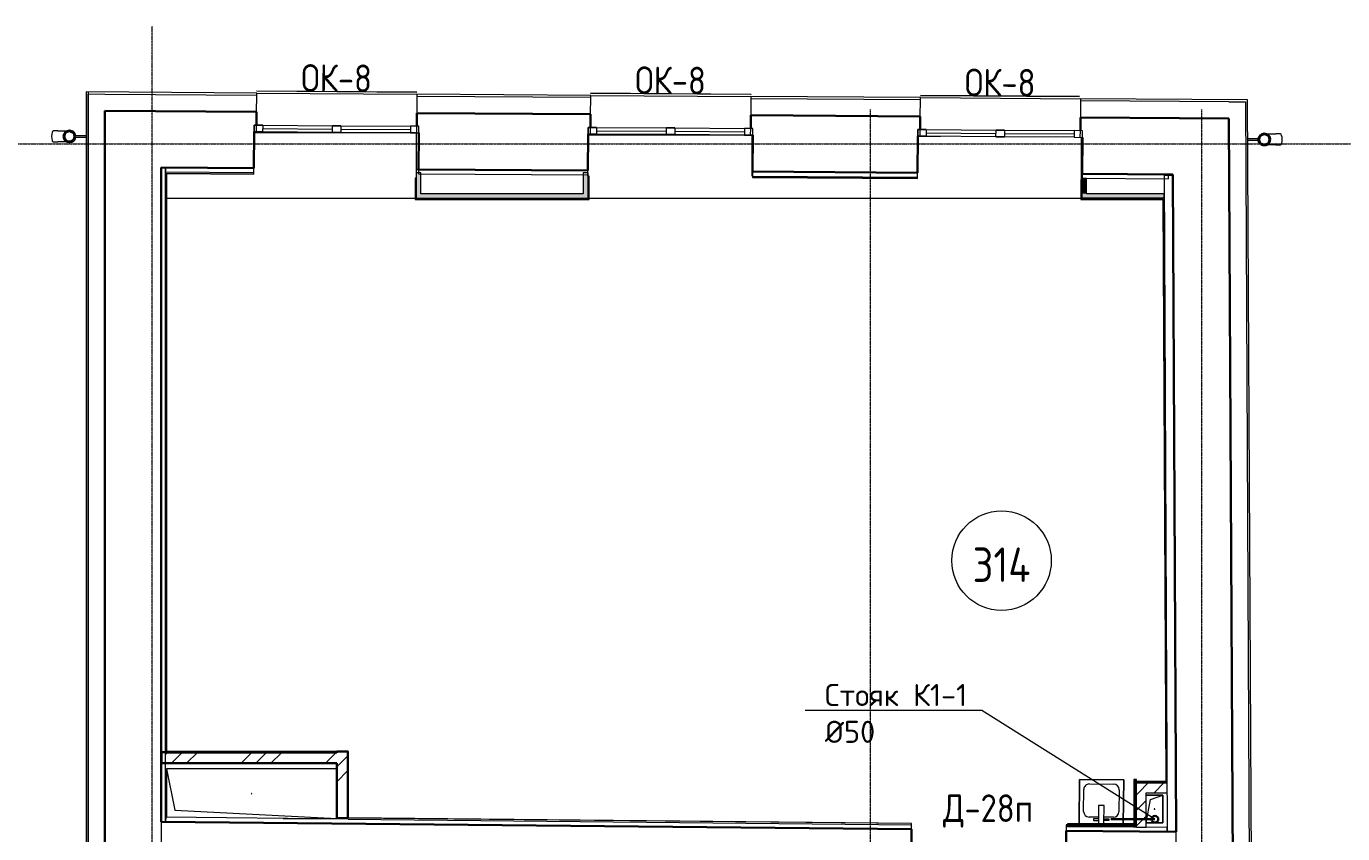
# Model space of a CAD drawing. Header units: millimetres. Extents: x -10178924 to 11692288, y -947381 to 58396.
# Drawn here: x -7638 to 4274, y -238176 to -230869 of the extents above; entities that cross this region are included whole.
import ezdxf
from ezdxf import colors
from ezdxf.entities.mleader import LeaderData, LeaderLine
from ezdxf.math import Vec2, Vec3

# ---------------------------------------------------------------- set-up
doc = ezdxf.new("R2010")
doc.units = ezdxf.units.MM
doc.linetypes.add('ADSK_Линия сетки', pattern=[25, 20, -2.5, 0, -2.5])
for name, color, linetype, lineweight in [('!К1', 32, 'Continuous', 30), ('_ Окна', 7, 'Continuous', 9), ('Аннотация', 7, 'Continuous', 18), ('Выноски ВК', 7, 'Continuous', 0), ('Марки дверей', 7, 'Continuous', 20), ('Марки окон', 7, 'Continuous', 20), ('Обобщенные модели', 7, 'Continuous', 18), ('Окна', 7, 'Continuous', 9), ('Оси', 253, 'Continuous', 9), ('Перекрытие', 7, 'Continuous', 18), ('Сантехника', 7, 'Continuous', 18), ('Стены внутренние', 7, 'Continuous', 18), ('Стены наружные', 7, 'Continuous', 18), ('Стены несущие', 7, 'Continuous', 30), ('Стены отделка', 7, 'Continuous', 30), ('Стены штриховка', 7, 'Continuous', 9), ('ШТРИХОВКА', 252, 'Continuous', 15)]:
    doc.layers.add(name, color=color, linetype=linetype, lineweight=lineweight)
doc.layers.add('Линии', color=7, linetype='Continuous', lineweight=9, true_color=0x00a600)
doc.styles.add('GOST Common', font='GOST_Common.ttf', dxfattribs={"width": 0.9, "height": 350})
doc.styles.add('GOST Common_2', font='GOST_Common.ttf', dxfattribs={"width": 0.9, "height": 250})
doc.styles.add('PDF ISOCPEUR', font='isocpeur.ttf')
pattern_1 = [(45, (-4e-11, -184652.27), (-70.71068, 70.71068), [])]
pattern_2 = [(45, (-4e-11, -184652.3), (-381.661, 381.661), []), (45, (134.94, -184652.3), (0, 763.322), []), (45, (-134.94, -184652.3), (0, 763.322), [])]

# ---------------------------------------------------------------- blocks, each defined once
blk = doc.blocks.new('Водосток - Тип 1 _карниз больше 490мм_-5145492-План 3-го этажа')
at = {"layer": 'Обобщенные модели', "lineweight": 9}
h = blk.add_hatch(dxfattribs=at)
h.set_pattern_fill('FP_12', color=256, style=0, pattern_type=2)
h.set_pattern_definition([(134.709, (43192.47, -3623.99), (-106.60335, -105.52595), [])])
h.paths.add_polyline_path([(174, 149), (174, 171), (164, 191), (147, 205), (125, 210), (103, 205), (86, 191), (76, 171), (76, 149), (87, 128), (103, 115), (127, 110), (147, 115), (164, 129)])
at = {"layer": 'Обобщенные модели'}
for p, q in [((75, 306), (75, 264)), ((175, 264), (175, 306)), ((120, 109), (120, 10)), ((130, 10), (130, 109))]:
    blk.add_line(p, q, dxfattribs=at)
at = {"layer": 'Обобщенные модели', "flags": 128}
for points in [[(75, 173), (75, 174), (75, 177), (75, 180), (75, 183), (75, 186), (75, 190), (75, 193), (75, 197), (75, 201), (75, 205), (75, 210), (75, 214), (75, 219), (75, 224), (75, 229), (75, 234), (75, 239), (75, 245), (75, 250), (75, 256), (75, 261), (75, 264)], [(175, 264), (175, 258), (175, 252), (175, 247), (175, 242), (175, 236), (175, 231), (175, 226), (175, 221), (175, 216), (175, 212), (175, 207), (175, 203), (175, 199), (175, 195), (175, 191), (175, 188), (175, 184), (175, 181), (175, 178), (175, 175), (175, 173)]]:
    blk.add_lwpolyline(points, dxfattribs=at)
at = {"layer": 'Обобщенные модели'}
for start, end in [(90, 270), (270, 90)]:
    blk.add_arc((125, 160), 52, start, end, dxfattribs=at)
at = {"layer": 'Обобщенные модели', "lineweight": 40}
for start, end in [(90, 270), (270, 90)]:
    blk.add_arc((125, 160), 50, start, end, dxfattribs=at)
at = {"layer": 'Обобщенные модели'}
for start_param, end_param in [(4.712389, 6.283185), (3.141593, 4.712389)]:
    blk.add_ellipse((125, 306), major_axis=(-50, 0), ratio=0.309017, start_param=start_param, end_param=end_param, dxfattribs=at)
blk = doc.blocks.new('Водосток - Тип 1 _карниз больше 490мм_-5209103-План 3-го этажа')
at = {"layer": 'Обобщенные модели'}
for p, q in [((75, 306), (75, 264)), ((175, 264), (175, 306)), ((120, 109), (120, 10)), ((130, 10), (130, 109))]:
    blk.add_line(p, q, dxfattribs=at)
at = {"layer": 'Обобщенные модели', "flags": 128}
for points in [[(75, 173), (75, 174), (75, 177), (75, 180), (75, 183), (75, 186), (75, 190), (75, 193), (75, 197), (75, 201), (75, 205), (75, 210), (75, 214), (75, 219), (75, 224), (75, 229), (75, 234), (75, 239), (75, 245), (75, 250), (75, 256), (75, 261), (75, 264)], [(175, 264), (175, 258), (175, 252), (175, 247), (175, 242), (175, 236), (175, 231), (175, 226), (175, 221), (175, 216), (175, 212), (175, 207), (175, 203), (175, 199), (175, 195), (175, 191), (175, 188), (175, 184), (175, 181), (175, 178), (175, 175), (175, 173)]]:
    blk.add_lwpolyline(points, dxfattribs=at)
at = {"layer": 'Обобщенные модели'}
for start, end in [(90, 270), (270, 90)]:
    blk.add_arc((125, 160), 52, start, end, dxfattribs=at)
at = {"layer": 'Обобщенные модели', "lineweight": 40}
for start, end in [(90, 270), (270, 90)]:
    blk.add_arc((125, 160), 50, start, end, dxfattribs=at)
at = {"layer": 'Обобщенные модели'}
for start_param, end_param in [(4.712389, 6.283185), (3.141593, 4.712389)]:
    blk.add_ellipse((125, 306), major_axis=(-50, 0), ratio=0.309017, start_param=start_param, end_param=end_param, dxfattribs=at)
blk = doc.blocks.new('GM_Отверстие прямоугольное _в плите_ - Отверстие-1400775-План 3-го этажа')
at = {"layer": 'Обобщенные модели'}
for p, q in [((-75, 125), (75, 125)), ((75, 125), (-75, 125)), ((-37.5, 87.5), (75, 125)), ((75, 125), (75, -125)), ((75, -125), (75, 125)), ((-75, -125), (-37.5, 87.5)), ((75, -125), (-75, -125)), ((-75, -125), (75, -125))]:
    blk.add_line(p, q, dxfattribs=at)
for start, end in [(360, 180), (180, 360), (60, 165), (300, 360), (195, 270)]:
    blk.add_arc((0, 0), 2.5, start, end, dxfattribs=at)
blk = doc.blocks.new('окна_rehau_двупольное_2_фрамуги - 1490х2400 и 2410 _нов_ ок8-2177784-План 3-го этажа')
at = {"layer": '_ Окна', "lineweight": 18}
for p, q in [((-745, 75), (-745, 135)), ((-745, 135), (-669, 135)), ((-669, 135), (-669, 75)), ((-38, 75), (-38, 135)), ((-38, 135), (38, 135)), ((38, 135), (38, 75)), ((669, 135), (669, 75)), ((745, 135), (669, 135)), ((745, 75), (745, 135)), ((-669, 75), (-745, 75)), ((38, 75), (-38, 75)), ((669, 75), (745, 75))]:
    blk.add_line(p, q, dxfattribs=at)
at = {"layer": '_ Окна'}
for p, q in [((-725, 75), (-725, 135)), ((725, 75), (725, 135)), ((-669, 105), (-38, 105)), ((38, 105), (669, 105))]:
    blk.add_line(p, q, dxfattribs=at)
at = {"layer": 'Окна'}
for p, q in [((-745, 135), (-745, 75)), ((-669, 135), (-745, 135)), ((-669, 135), (-38, 135)), ((38, 135), (-38, 135)), ((38, 135), (669, 135)), ((745, 135), (669, 135)), ((745, 75), (745, 135)), ((-745, 75), (-669, 75)), ((-38, 75), (-669, 75)), ((-38, 75), (38, 75)), ((669, 75), (38, 75)), ((669, 75), (745, 75))]:
    blk.add_line(p, q, dxfattribs=at)
blk = doc.blocks.new('окна_rehau_двупольное_2_фрамуги - 1490х2400 и 2410 _нов_ ок8-V19-План 3-го этажа')
at = {"layer": '_ Окна', "lineweight": 18}
for p, q in [((-745, 75), (-745, 135)), ((-745, 135), (-669, 135)), ((-669, 135), (-669, 75)), ((-38, 75), (-38, 135)), ((-38, 135), (38, 135)), ((38, 135), (38, 75)), ((669, 135), (669, 75)), ((745, 135), (669, 135)), ((745, 75), (745, 135)), ((-669, 75), (-745, 75)), ((38, 75), (-38, 75)), ((669, 75), (745, 75))]:
    blk.add_line(p, q, dxfattribs=at)
at = {"layer": '_ Окна'}
for p, q in [((-725, 75), (-725, 135)), ((725, 75), (725, 135)), ((-669, 105), (-38, 105)), ((38, 105), (669, 105))]:
    blk.add_line(p, q, dxfattribs=at)
at = {"layer": 'Окна'}
for p, q in [((-745, 135), (-745, 75)), ((-669, 135), (-745, 135)), ((-669, 135), (-38, 135)), ((38, 135), (-38, 135)), ((38, 135), (669, 135)), ((745, 135), (669, 135)), ((745, 75), (745, 135)), ((-745, 75), (-669, 75)), ((-38, 75), (-669, 75)), ((-38, 75), (38, 75)), ((669, 75), (38, 75)), ((669, 75), (745, 75))]:
    blk.add_line(p, q, dxfattribs=at)
blk = doc.blocks.new('GM_Отверстие прямоугольное _в плите_ - Отверстие-6220789-План 3-го этажа')
at = {"layer": 'Обобщенные модели'}
for p, q in [((770, 225), (-770, 225)), ((-770, 225), (-770, -214)), ((-770, 225), (-695, -150)), ((770, 225), (-770, 225)), ((-770, 225), (-770, -214)), ((-695, -150), (770, -225)), ((284, -225), (770, -225)), ((284, -225), (770, -225)), ((770, -225), (770, -221)), ((770, -225), (770, -221))]:
    blk.add_line(p, q, dxfattribs=at)
for start, end in [(0, 180), (180, 360), (0, 105), (240, 0), (195, 210)]:
    blk.add_arc((0, 0), 2.5, start, end, dxfattribs=at)
blk = doc.blocks.new('SND_2D_Раковина - 400х400-608087-План 3-го этажа')
at = {"layer": 'Сантехника'}
for p, q in [((-200, 177), (-200, -220)), ((-200, -220), (-200, 177)), ((-110, 120), (-25, 120)), ((-70, 150), (-25, 150)), ((-70, 135), (-70, 150)), ((-25, 135), (-70, 135)), ((-25, 178), (-25, 15)), ((25, 15), (25, 179)), ((70, 150), (25, 150)), ((25, 135), (70, 135)), ((25, 120), (110, 120)), ((70, 135), (70, 150)), ((200, 180), (142, 180)), ((142, 180), (200, 180)), ((200, -220), (200, 180)), ((200, 180), (200, -220)), ((-160, -130), (-160, 70)), ((-25, 15), (25, 15)), ((160, 70), (160, -130)), ((-200, -220), (200, -220)), ((200, -220), (-200, -220)), ((110, -180), (-110, -180))]:
    blk.add_line(p, q, dxfattribs=at)
for centre, start, end in [((-110, 70), 90, 180), ((110, 70), 0, 90), ((-110, -130), 180, 270), ((110, -130), 270, 0)]:
    blk.add_arc(centre, 50, start, end, dxfattribs=at)
blk = doc.blocks.new('3 этаж')
at = {"layer": 'Стены внутренние'}
h = blk.add_hatch(color=256, dxfattribs=at)
h.paths.add_polyline_path([(-4088, -141867), (-4107, -141867), (-4106, -142057), (-4088, -142057), (-4088, -141876)])
h.paths.add_polyline_path([(-4087, -142057), (-4067, -142057), (-4067, -141877), (-4087, -141877), (-4088, -142057)])
for points in [[(-2558, -142097), (-2558, -141887), (-2598, -141887), (-2598, -142097), (-2571, -142097)], [(1918, -142057), (1956, -142057), (1956, -141919), (1916, -141919), (1916, -142057), (1917, -142057)], [(-3097, -142097), (-2598, -142097), (-2598, -142057), (-4107, -142057), (-4107, -142097), (-4084, -142097)], [(2657, -142097), (2657, -142057), (1916, -142057), (1916, -142097), (2657, -142097)]]:
    blk.add_hatch(color=256, dxfattribs=at).paths.add_polyline_path(points)
at = {"layer": 'Стены внутренние', "lineweight": 9}
h = blk.add_hatch(dxfattribs=at)
h.set_pattern_fill('FP_1', color=256, style=0, pattern_type=2)
h.set_pattern_definition(pattern_2)
h.paths.add_polyline_path([(-6369, -147212), (-4829, -147212), (-4829, -147118), (-6378, -147112), (-6378, -147212)])
h = blk.add_hatch(dxfattribs=at)
h.set_pattern_fill('FP_1', color=256, style=0, pattern_type=2)
h.set_pattern_definition(pattern_2)
h.paths.add_polyline_path([(-4829, -147708), (-4729, -147708), (-4729, -147106), (-4829, -147106), (-4829, -147701)])
at = {"layer": 'Стены внутренние', "lineweight": 9, "true_color": 0x005b00}
h = blk.add_hatch(dxfattribs=at)
h.set_pattern_fill('FP_4', color=98, style=0, pattern_type=2)
h.set_pattern_definition(pattern_1)
h.paths.add_polyline_path([(2657, -147478), (2685, -147478), (2685, -147390), (2408, -147390), (2408, -147478), (2646, -147478)])
h = blk.add_hatch(dxfattribs=at)
h.set_pattern_fill('FP_4', color=98, style=0, pattern_type=2)
h.set_pattern_definition(pattern_1)
h.paths.add_polyline_path([(2496, -147789), (2496, -147478), (2408, -147478), (2408, -147789), (2488, -147789)])
at = {"layer": 'Линии', "color": 7}
blk.add_circle((1187, -145378), 450, dxfattribs=at)
at = {"layer": 'Оси', "linetype": 'ADSK_Линия сетки'}
for p, q in [((-6500, -188335), (-6500, -140542)), ((0, -188335), (0, -141296)), ((3000, -188335), (3000, -141296)), ((-10559, -141607), (56005, -141607))]:
    blk.add_line(p, q, dxfattribs=at)
at = {"layer": 'Перекрытие'}
for p, q in [((-4115, -141506), (-5575, -141506)), ((-4107, -141867), (-4107, -141507)), ((-1071, -141527), (-2554, -141527)), ((-1071, -141897), (-1071, -141527)), ((634, -141538), (429, -141538)), ((1910, -141918), (1910, -141547)), ((-1066, -141897), (-1071, -141897)), ((1916, -141918), (1910, -141918)), ((-6366, -142097), (-4119, -142097)), ((-2546, -142097), (1904, -142097))]:
    blk.add_line(p, q, dxfattribs=at)
at = {"layer": 'Стены внутренние'}
for p, q in [((-4088, -141837), (-4107, -141837)), ((-4107, -141837), (-4088, -141837)), ((-1066, -141857), (-1071, -141857)), ((-1071, -141857), (-1066, -141857)), ((1917, -141877), (1910, -141877)), ((1910, -141877), (1917, -141877)), ((1917, -141917), (1916, -141917))]:
    blk.add_line(p, q, dxfattribs=at)
at = {"layer": 'Стены наружные'}
for p, q in [((-5553, -141127), (-4103, -141137)), ((-5553, -141127), (-5553, -141128)), ((-4103, -141138), (-5553, -141128)), ((-5553, -141147), (-4103, -141157)), ((-4103, -141137), (-4103, -141138)), ((-2533, -141147), (-1083, -141157)), ((-2533, -141148), (-2533, -141147)), ((-1083, -141158), (-2533, -141148)), ((-2531, -141167), (-1081, -141177)), ((-1083, -141157), (-1083, -141158)), ((452, -141167), (452, -141168)), ((452, -141167), (1892, -141177)), ((1892, -141178), (452, -141168)), ((452, -141187), (1902, -141197)), ((1892, -141177), (1892, -141178)), ((1916, -141918), (1916, -141917))]:
    blk.add_line(p, q, dxfattribs=at)
at = {"layer": 'Стены несущие'}
for p, q in [((-5554, -141317), (-6928, -141308)), ((-6928, -141308), (-6928, -149174)), ((-5555, -141437), (-5554, -141317)), ((-4104, -141327), (-4105, -141447)), ((-4104, -141327), (-2532, -141337)), ((-2533, -141457), (-2532, -141337)), ((-1082, -141347), (-1083, -141467)), ((-1082, -141347), (451, -141357)), ((450, -141477), (451, -141357)), ((1901, -141367), (1900, -141487)), ((1901, -141367), (3244, -141376)), ((3244, -141376), (3284, -149182)), ((-5578, -141827), (-5575, -141497)), ((-4085, -141507), (-4088, -141837)), ((-2556, -141847), (-2553, -141517)), ((-1063, -141527), (-1066, -141857)), ((427, -141867), (429, -141537)), ((1919, -141547), (1917, -141877)), ((-6928, -149173), (-6928, -141818)), ((-6418, -141821), (-5578, -141827)), ((-6418, -147741), (-6418, -141821)), ((-4088, -141837), (-4087, -141837)), ((-4087, -141837), (-2556, -141847)), ((-1066, -141857), (427, -141867)), ((1917, -141877), (2737, -141882)), ((2737, -141882), (2767, -147832)), ((-4829, -147112), (-6416, -147112)), ((-6416, -147112), (-6416, -147212)), ((-4829, -147106), (-4829, -147118)), ((-4729, -147106), (-4829, -147106)), ((-4729, -147708), (-4729, -147106)), ((-6416, -147212), (-4829, -147212)), ((-4829, -147212), (-4829, -147708)), ((-6418, -147741), (371, -147808)), ((-4829, -147708), (-4729, -147708)), ((368, -148118), (371, -147808)), ((1771, -147822), (1768, -148132)), ((1771, -147822), (2767, -147832))]:
    blk.add_line(p, q, dxfattribs=at)
at = {"layer": 'Стены отделка', "lineweight": 9}
for p, q in [((-5553, -141147), (-7098, -141136)), ((-7098, -141136), (-7098, -149174)), ((-5553, -141167), (-5553, -141147)), ((-7078, -141157), (-7078, -141157)), ((-7078, -149174), (-7078, -141157)), ((-6928, -141158), (-7078, -141157)), ((-7078, -141157), (-7078, -149174)), ((-5554, -141317), (-5553, -141167)), ((-4103, -141157), (-4104, -141327)), ((-2531, -141167), (-4103, -141157)), ((-2532, -141337), (-2531, -141187)), ((-2531, -141187), (-2531, -141167)), ((-1081, -141197), (-1082, -141347)), ((452, -141187), (-1081, -141177)), ((-1081, -141177), (-1081, -141197)), ((451, -141357), (452, -141207)), ((452, -141207), (452, -141187)), ((1902, -141217), (1901, -141367)), ((3413, -141207), (1902, -141197)), ((1902, -141197), (1902, -141217)), ((3243, -141226), (3393, -141227)), ((3454, -149181), (3413, -141207)), ((-6928, -141818), (-6928, -141308)), ((-6378, -141821), (-6418, -141821)), ((-5578, -141827), (-6378, -141821)), ((-6378, -141821), (-6378, -141861)), ((-6378, -147741), (-6378, -141821)), ((-5578, -141879), (-5578, -141827)), ((-4067, -141867), (-4107, -141867)), ((-4107, -142097), (-4107, -141867)), ((-2556, -141847), (-4088, -141837)), ((-4088, -141837), (-4088, -141877)), ((-4067, -142057), (-4067, -141867)), ((-2598, -141867), (-2598, -142057)), ((-2558, -141867), (-2598, -141867)), ((-2558, -141867), (-2558, -142097)), ((-2556, -141899), (-2556, -141847)), ((427, -141867), (-1066, -141857)), ((-1066, -141857), (-1066, -141909)), ((427, -141919), (427, -141867)), ((-6366, -147106), (-6366, -141873)), ((-6366, -141873), (-5578, -141879)), ((-4107, -141917), (-4119, -141916)), ((-4119, -141916), (-4119, -142107)), ((-4088, -141877), (-4087, -141877)), ((-4087, -141877), (-2556, -141887)), ((-2546, -141899), (-2556, -141899)), ((-2546, -142107), (-2546, -141899)), ((-1066, -141909), (427, -141919)), ((1916, -141929), (1904, -141929)), ((1904, -141929), (1904, -142107)), ((1956, -141919), (1916, -141919)), ((1916, -142097), (1916, -141919)), ((2697, -141882), (1917, -141877)), ((1917, -141877), (1917, -141917)), ((1917, -141917), (2697, -141922)), ((1956, -142057), (1956, -141919)), ((2737, -141891), (2657, -141892)), ((2657, -141892), (2687, -147833)), ((2697, -141922), (2697, -141882)), ((-4107, -142097), (-2558, -142097)), ((-2598, -142057), (-4067, -142057)), ((2658, -142097), (1916, -142097)), ((2657, -142057), (1956, -142057)), ((2657, -142097), (2657, -142057)), ((-4117, -142109), (-2548, -142109)), ((1906, -142109), (2646, -142109)), ((2646, -142109), (2673, -147378)), ((-4829, -147106), (-6366, -147106)), ((-4725, -147106), (-4729, -147106)), ((-4723, -147706), (-4723, -147108)), ((-6378, -147118), (-4829, -147118)), ((-4735, -147118), (-4735, -147717)), ((-4729, -147118), (-4735, -147118)), ((2383, -147359), (2383, -147759)), ((2408, -147359), (2383, -147359)), ((2408, -147790), (2408, -147359)), ((2673, -147378), (2408, -147378)), ((2408, -147390), (2685, -147390)), ((2685, -147478), (2685, -147390)), ((2496, -147790), (2496, -147478)), ((2496, -147478), (2685, -147478)), ((-6377, -147701), (-6378, -147741)), ((-4725, -147718), (-6377, -147701)), ((371, -147756), (-4723, -147706)), ((-6418, -147741), (-6378, -147741)), ((371, -147808), (371, -147756)), ((1771, -147770), (1771, -147822)), ((1783, -147770), (1771, -147770)), ((1771, -147782), (2687, -147791)), ((2383, -147759), (1783, -147759)), ((1783, -147759), (1783, -147784)), ((1783, -147782), (1783, -147770)), ((1783, -147784), (2408, -147784)), ((2408, -147790), (2496, -147790)), ((2687, -147831), (2687, -147791)), ((2687, -147833), (2767, -147832))]:
    blk.add_line(p, q, dxfattribs=at)
at = {"layer": 'Стены штриховка'}
for p, q in [((-7078, -141137), (-7078, -141157)), ((-5553, -141167), (-6928, -141158)), ((-5553, -141167), (-5553, -141167)), ((-2531, -141187), (-4103, -141177)), ((452, -141207), (-1081, -141197)), ((3243, -141226), (1902, -141217)), ((3393, -141227), (3434, -149181)), ((-5578, -141867), (-6378, -141861)), ((-6368, -147108), (-6368, -141871)), ((-6368, -141871), (-5578, -141877)), ((-4117, -141916), (-4117, -142109)), ((-2548, -141899), (-2548, -142109)), ((-1066, -141897), (427, -141907)), ((-1066, -141907), (427, -141917)), ((1906, -141929), (1906, -142109)), ((-2546, -142107), (-4119, -142107)), ((-4119, -142107), (-4119, -142109)), ((-2546, -142109), (-2546, -142107)), ((2648, -142107), (1904, -142107)), ((1904, -142107), (1904, -142109)), ((2648, -142107), (2675, -147380)), ((-4119, -142109), (-4117, -142109)), ((-2548, -142109), (-2546, -142109)), ((1904, -142109), (1906, -142109)), ((-4829, -147108), (-6368, -147108)), ((-4723, -147108), (-4729, -147108)), ((-4725, -147708), (-4725, -147106)), ((-4723, -147106), (-4725, -147106)), ((-4723, -147108), (-4723, -147106)), ((2392, -147768), (2392, -147359)), ((2398, -147774), (2398, -147359)), ((2675, -147380), (2408, -147380)), ((-6418, -147741), (-6418, -148121)), ((371, -147758), (-4725, -147708)), ((-4725, -147718), (371, -147768)), ((1783, -147772), (1771, -147772)), ((1783, -147768), (2392, -147768)), ((1783, -147774), (2398, -147774)), ((2769, -148212), (2767, -147832))]:
    blk.add_line(p, q, dxfattribs=at)
at = {"layer": 'Обобщенные модели'}
for name, p, rotation in [('Водосток - Тип 1 _карниз больше 490мм_-5209103-План 3-го этажа', (-7088, -141664), 90), ('Водосток - Тип 1 _карниз больше 490мм_-5145492-План 3-го этажа', (3404, -141442), 270.2912255442424)]:
    blk.add_blockref(name, p, dxfattribs=dict(at, rotation=rotation))
for name, p in [('GM_Отверстие прямоугольное _в плите_ - Отверстие-6220789-План 3-го этажа', (-5599, -147487)), ('GM_Отверстие прямоугольное _в плите_ - Отверстие-1400775-План 3-го этажа', (2571, -147627))]:
    blk.add_blockref(name, p, dxfattribs=at)
at = {"layer": 'Окна', "rotation": 359.6152078770644}
for name, p in [('окна_rehau_двупольное_2_фрамуги - 1490х2400 и 2410 _нов_ ок8-2177784-План 3-го этажа', (-4831, -141577)), ('окна_rehau_двупольное_2_фрамуги - 1490х2400 и 2410 _нов_ ок8-2177784-План 3-го этажа', (-1809, -141597)), ('окна_rehau_двупольное_2_фрамуги - 1490х2400 и 2410 _нов_ ок8-V19-План 3-го этажа', (1174, -141617))]:
    blk.add_blockref(name, p, dxfattribs=at)
at = {"layer": 'Сантехника', "rotation": 179.4291108263018}
blk.add_blockref('SND_2D_Раковина - 400х400-608087-План 3-го этажа', (2090, -147580), dxfattribs=at)
at = {"layer": 'Аннотация', "lineweight": 9, "insert": (1187, -145415), "char_height": 312.5, "width": 520.21, "attachment_point": 5, "line_spacing_factor": 1.022766, "style": 'GOST Common'}
blk.add_mtext('314', dxfattribs=at)
at = {"layer": 'Марки дверей', "lineweight": 9, "insert": (1065, -147644), "char_height": 250, "width": 851.4, "attachment_point": 5, "line_spacing_factor": 1.022766, "style": 'GOST Common_2'}
blk.add_mtext('\\pxqc,t1.8,3.6,5.4,7.2,9,10.8,12.6,14.4,16.2,18,19.8,21.6,23.4,25.2,27,28.8,30.6,32.4,34.2,36,37.8,39.6,41.4,43.2,45,46.8,48.6,50.4,52.2,54,55.8,57.6;{Д-28п}', dxfattribs=at)
at = {"layer": 'Марки окон', "lineweight": 9, "char_height": 250, "width": 684.9, "attachment_point": 5, "rotation": 359.6152, "line_spacing_factor": 1.022766, "style": 'GOST Common_2'}
for insert in [(-4831, -141012), (-1809, -141032), (1174, -141052)]:
    blk.add_mtext('\\pxqc,t1.8,3.6,5.4,7.2,9,10.8,12.6,14.4,16.2,18,19.8,21.6,23.4,25.2,27,28.8,30.6,32.4,34.2,36,37.8,39.6,41.4,43.2,45,46.8,48.6,50.4,52.2,54,55.8,57.6;{ОК-8}', dxfattribs=dict(at, insert=insert))
blk = doc.blocks.new('_None')

msp = doc.modelspace()

# ---------------------------------------------------------------- linework, layer by layer
at = {"layer": '!К1'}
msp.add_lwpolyline([(2575, -238044.6), (2175.3, -238044.6)], dxfattribs=at)
msp.add_circle((2575, -238044.6), 30, dxfattribs=at)

# ---------------------------------------------------------------- block references
at = {"layer": 'ШТРИХОВКА'}
msp.add_blockref('3 этаж', (0, -90326.7), dxfattribs=at)

# ---------------------------------------------------------------- leaders
at = {"layer": 'Выноски ВК', "ltscale": 50}
ml = msp.add_multileader_mtext('Standard', dxfattribs=at)
ml.set_content('Стояк К1-1 ^J%%C50', color=256, style='PDF ISOCPEUR')
ml.set_leader_properties(color=256, linetype='ByLayer', lineweight=-1)
ml.set_arrow_properties(name='NONE')
ml.build(insert=Vec2(0, 0))
ml.multileader.update_dxf_attribs({"text_left_attachment_type": 6, "text_right_attachment_type": 6, "dogleg_length": 100, "arrow_head_size": 300})
ctx = ml.context
ctx.base_point, ctx.char_height, ctx.arrow_head_size, ctx.landing_gap_size, ctx.plane_origin = Vec3(-412.2, -237060.6), 200, 300, 0, Vec3(-4669.4, -234332.4)
ctx.left_attachment, ctx.right_attachment = 6, 6
notes = []
notes.append((ctx, [(1, (1, 1, 0), (1007.8, -237060.6), (-1, 0), 100, [(1, [(2575, -238044.6)], 0, [])])]))
ctx.mtext.insert, ctx.mtext.flow_direction = Vec3(-412.2, -236820.6), 5
for ctx, leaders in notes:
    for number, flags, end, landing, length, lines in leaders:
        leader = LeaderData()
        leader.index, (leader.has_last_leader_line, leader.has_dogleg_vector, leader.attachment_direction) = number, flags
        leader.last_leader_point, leader.dogleg_vector, leader.dogleg_length = Vec3(end), Vec3(landing), length
        for number, points, colour, breaks in lines:
            line = LeaderLine()
            line.index, line.vertices, line.color, line.breaks = number, Vec3.list(points), colors.encode_raw_color(colour), breaks
            leader.lines.append(line)
        ctx.leaders.append(leader)

doc.saveas('drawing.dxf')
